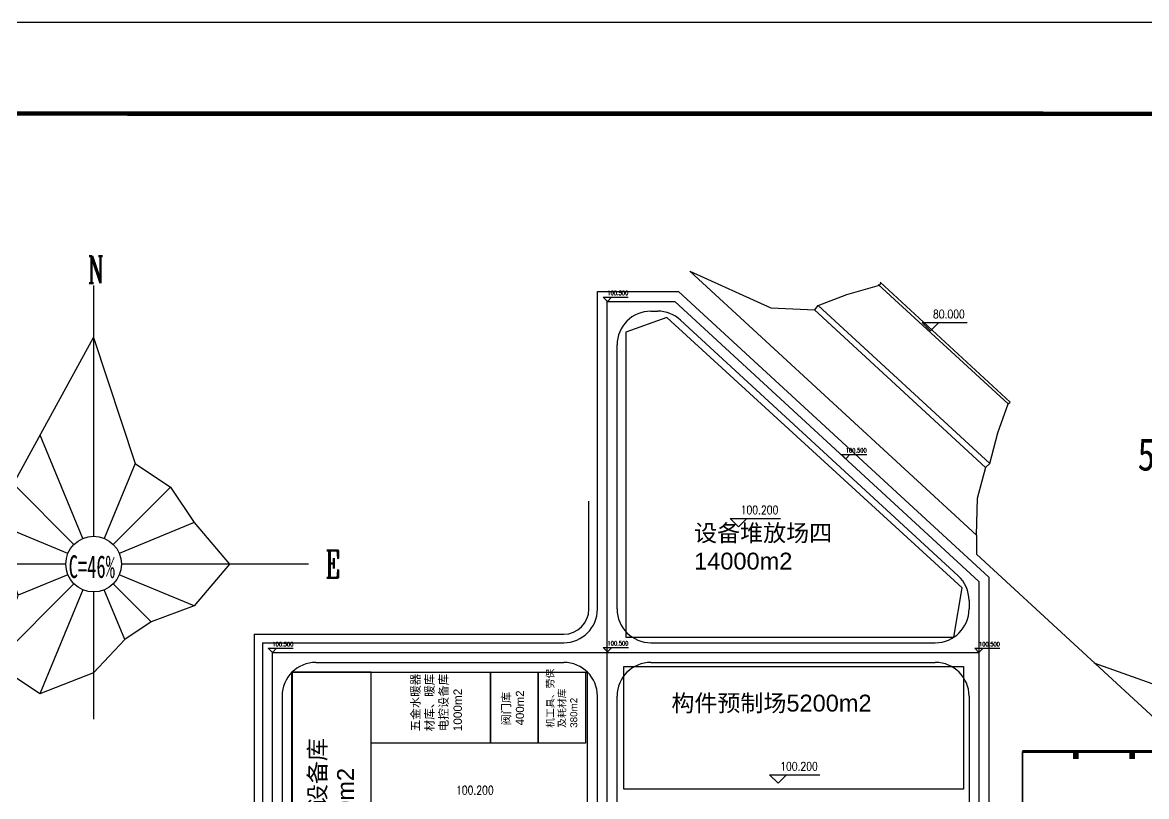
# Model space of a CAD drawing. Extents: x 532522 to 2902776, y -101917278 to 111238625.
# Drawn here: x 2901266.1 to 2901666, y 2549445.3 to 2549720.8 of the extents above; entities that cross this region are included whole.
import ezdxf
from ezdxf.enums import TextEntityAlignment as Align

# ---------------------------------------------------------------- set-up
doc = ezdxf.new("R2010")
doc.units = 0
doc.header["$LTSCALE"] = 1000
doc.header["$MEASUREMENT"] = 0
doc.linetypes.add('DASHDOT', pattern=[1, 0.5, -0.25, 0, -0.25])
doc.linetypes.add('DASHED2', pattern=[9.525, 6.35, -3.175])
for name, color, linetype in [('1', 7, 'CONTINUOUS'), ('8', 7, 'CONTINUOUS'), ('NEW字', 2, 'CONTINUOUS'), ('NEW道路', 4, 'CONTINUOUS'), ('PUB_DIM', 3, 'CONTINUOUS'), ('广东火电图框', 7, 'CONTINUOUS'), ('施工临建布置', 7, 'CONTINUOUS')]:
    doc.layers.add(name, color=color, linetype=linetype)
doc.styles.add('_COMPLEX', font='COMPLEX.shx', dxfattribs={"width": 0.6})
doc.styles.add('_GEDITXT', font='', dxfattribs={"width": 0.6})
doc.styles.add('_HZTCH', font='', dxfattribs={"width": 0.8})
doc.styles.add('DIM_FONT', font='SIMPLEX.shx', dxfattribs={"width": 0.8})
doc.styles.get("Standard").update_dxf_attribs({"font": '', "width": 1.1})
doc.styles.get('_GEDITXT').set_extended_font_data('SimSun')
doc.styles.get('_HZTCH').set_extended_font_data('SimSun')
doc.styles.get('Standard').set_extended_font_data('SimSun')

# ---------------------------------------------------------------- blocks, each defined once
blk = doc.blocks.new('A$C7DAA3783')
at = {"layer": '1', "color": 1, "linetype": 'Continuous'}
for radius in [9.9, 0.00000000616]:
    blk.add_circle((61.07, 55.25), radius, dxfattribs=at)
at = {"layer": 'NEW字', "color": 1}
for p, q in [((61.07, 154.44), (61.07, 65.15)), ((32.56, 83.76), (61.07, 135.89)), ((61.07, 135.89), (75.89, 91.01)), ((57.28, 64.4), (42.07, 101.14)), ((75.89, 91.01), (64.86, 64.4)), ((75.89, 91.01), (88.44, 82.62)), ((32.76, 66.98), (32.56, 83.76)), ((54.07, 62.25), (32.56, 83.76)), ((88.44, 82.62), (68.07, 62.25)), ((88.44, 82.62), (96.83, 70.06)), ((96.83, 70.06), (70.22, 59.04)), ((96.83, 70.06), (109.46, 55.25)), ((30.43, 55.25), (32.76, 66.98)), ((51.93, 59.04), (32.76, 66.98)), ((51.17, 55.25), (0, 55.25)), ((34.25, 44.14), (30.43, 55.25)), ((137.53, 55.25), (70.97, 55.25)), ((109.46, 55.25), (96.83, 40.44)), ((54.07, 48.25), (25.72, 19.9)), ((51.93, 51.46), (34.25, 44.14)), ((81.6, 34.72), (68.07, 48.25)), ((96.83, 40.44), (70.22, 51.46)), ((25.72, 19.9), (34.25, 44.14)), ((57.28, 46.11), (41.94, 9.06)), ((61.07, 45.35), (61.07, 0)), ((72.18, 28.43), (64.86, 46.11)), ((96.83, 40.44), (81.6, 34.72)), ((81.6, 34.72), (72.18, 28.43)), ((72.18, 28.43), (61.07, 16.54)), ((41.94, 9.06), (25.72, 19.9)), ((61.07, 16.54), (41.94, 9.06))]:
    blk.add_line(p, q, dxfattribs=at)
at = {"layer": 'NEW字', "color": 1, "width": 0.6}
for s, height, style, p in [('N', 9.68, '_COMPLEX', (59.04, 155.22)), ('E', 9.68, '_COMPLEX', (143.6, 50.41)), ('C=46%', 8.064, '_GEDITXT', (52.2, 50.32))]:
    blk.add_text(s, height=height, rotation=0, dxfattribs=dict(at, style=style)).set_placement(p)

msp = doc.modelspace()

# ---------------------------------------------------------------- linework, layer by layer
at = {"layer": '1', "color": 5, "linetype": 'Continuous'}
for p, q in [((2901503.51, 2549632.24), (2901605.48, 2549538.3)), ((2901503.59, 2549632.22), (2901532.32, 2549619.17, 95)), ((2901559.4, 2549624, 85), (2901570.96, 2549627.32)), ((2901570.58, 2549627.56, 81.42), (2901616.74, 2549585.04, 15.33)), ((2901570.96, 2549627.32), (2901571.56, 2549628.02)), ((2901571.25, 2549628.3, 81.42), (2901617.51, 2549585.69, 15.2)), ((2901549.15, 2549620.05), (2901559.4, 2549624, 85)), ((2901532.32, 2549619.17, 95), (2901548.01, 2549618.55)), ((2901547.88, 2549618.56, 92.58), (2901608.78, 2549562.45, 5.38)), ((2901548.01, 2549618.55), (2901549.15, 2549620.05)), ((2901549.19, 2549620.07, 92.64), (2901610.24, 2549563.83, 5.23)), ((2901613.15, 2549574.77), (2901616.74, 2549585.04, 15.33)), ((2901616.74, 2549585.04, 15.33), (2901617.51, 2549585.69, 15.2)), ((2901610.24, 2549563.83, 5.23), (2901613.15, 2549574.77)), ((2901605.94, 2549551.53), (2901608.79, 2549562.49)), ((2901608.79, 2549562.49), (2901610.24, 2549563.83, 5.23)), ((2901605.48, 2549538.3), (2901605.94, 2549551.53)), ((2901605.48, 2549538.3), (2901605.48, 2549531.51)), ((2901605.48, 2549531.51), (2901677.86, 2549464.83)), ((2901348.47, 2549503.03), (2901348.47, 2549336.7)), ((2901685.91, 2549478.9), (2901647.45, 2549492.77, 100))]:
    msp.add_line(p, q, dxfattribs=at)
at = {"layer": '1', "color": 1, "linetype": 'Continuous'}
for p, q in [((2901467.65, 2549512.03), (2901467.65, 2549550.46)), ((2901348.47, 2549503.03), (2901458.65, 2549503.03))]:
    msp.add_line(p, q, dxfattribs=at)
at = {"layer": '1', "color": 6, "linetype": 'Continuous', "flags": 128}
msp.add_lwpolyline([(2901600.46, 2549519.58), (2901495.34, 2549615.82), (2901480.76, 2549610.59), (2901480.76, 2549502), (2901597.48, 2549502), (2901600.46, 2549519.58)], close=True, dxfattribs=at)
at = {"layer": '1', "color": 6, "linetype": 'Continuous'}
for points in [[(2901480.05, 2549491.51), (2901600.92, 2549491.51), (2901600.92, 2549447.87), (2901480.05, 2549447.87)], [(2901361.99, 2549489.52), (2901361.99, 2549411.99), (2901390.11, 2549411.99), (2901390.11, 2549489.52)], [(2901390.11, 2549464.33), (2901390.11, 2549489.52), (2901432.67, 2549489.52), (2901432.67, 2549464.33)]]:
    msp.add_lwpolyline(points, close=True, dxfattribs=at)
at = {"layer": '1', "color": 1, "linetype": 'Continuous', "flags": 128}
for points, const_width in [([(2901801.88, 2549461.33), (2901621.88, 2549461.33)], 1), ([(2901640.87, 2549458.67), (2901640.87, 2549461.34)], 2), ([(2901660.87, 2549458.67), (2901660.87, 2549461.34)], 2), ([(2901621.88, 2549391.08), (2901621.88, 2549461.33)], 0.5)]:
    msp.add_lwpolyline(points, dxfattribs=dict(at, const_width=const_width))
at = {"layer": '1', "color": 1, "linetype": 'Continuous'}
msp.add_arc((2901458.65, 2549512.03), 9, 270, 0, dxfattribs=at)
at = {"layer": 'NEW道路', "color": 4, "linetype": 'DASHDOT', "ltscale": 10}
for p, q in [((2901470.65, 2549625.03), (2901499.52, 2549625.03)), ((2901474.15, 2549358.18), (2901474.15, 2549621.53)), ((2901474.15, 2549621.53), (2901498.15, 2549621.53)), ((2901489.65, 2549618.03), (2901492.1, 2549618.03)), ((2901498.15, 2549621.53), (2901606.37, 2549521.85)), ((2901606.37, 2549521.85), (2901606.37, 2549310.33)), ((2901354.97, 2549496.53), (2901606.37, 2549496.53)), ((2901354.97, 2549496.53), (2901354.97, 2549335.33))]:
    msp.add_line(p, q, dxfattribs=at)
at = {"layer": 'NEW道路', "color": 4}
for p, q in [((2901470.65, 2549512.03), (2901470.65, 2549625.03)), ((2901499.52, 2549625.03), (2901609.87, 2549523.38)), ((2901500.23, 2549614.86), (2901599, 2549523.88)), ((2901477.65, 2549512.03), (2901477.65, 2549606.03)), ((2901609.87, 2549523.38), (2901609.87, 2549403.08)), ((2901602.87, 2549515.05), (2901602.87, 2549512.03)), ((2901351.47, 2549500.03), (2901351.47, 2549338.93)), ((2901351.47, 2549500.03), (2901458.65, 2549500.03)), ((2901489.65, 2549500.03), (2901590.87, 2549500.03)), ((2901370.47, 2549493.03), (2901458.65, 2549493.03)), ((2901489.65, 2549493.03), (2901590.87, 2549493.03)), ((2901358.47, 2549481.03), (2901358.47, 2549389.5)), ((2901470.65, 2549389.5), (2901470.65, 2549481.03)), ((2901477.65, 2549363.22), (2901477.65, 2549481.03)), ((2901602.87, 2549481.03), (2901602.87, 2549325.83))]:
    msp.add_line(p, q, dxfattribs=at)
at = {"layer": 'NEW道路', "color": 4, "linetype": 'Continuous', "ltscale": 10}
msp.add_arc((2901489.65, 2549606.03), 12, 90, 180, dxfattribs=at)
at = {"layer": 'NEW道路', "color": 4, "linetype": 'Continuous'}
msp.add_arc((2901492.1, 2549606.03), 12, 47.3509, 90, dxfattribs=at)
at = {"layer": 'NEW道路', "color": 4}
for centre, start, end in [((2901590.87, 2549515.05), 360, 47.3509), ((2901458.65, 2549512.03), 270, 360), ((2901489.65, 2549512.03), 180, 270), ((2901590.87, 2549512.03), 270, 360), ((2901370.47, 2549481.03), 90, 180), ((2901458.65, 2549481.03), 360, 90), ((2901489.65, 2549481.03), 90, 180), ((2901590.87, 2549481.03), 360, 90)]:
    msp.add_arc(centre, 12, start, end, dxfattribs=at)
at = {"layer": 'PUB_DIM', "linetype": 'Continuous'}
for p, q in [((2901474.18, 2549621.53), (2901472.68, 2549623.03)), ((2901472.68, 2549623.03), (2901475.68, 2549623.03)), ((2901475.68, 2549623.03), (2901474.18, 2549621.53)), ((2901474.18, 2549623.03), (2901481.64, 2549623.03)), ((2901559.01, 2549565.51), (2901557.51, 2549567.01)), ((2901557.51, 2549567.01), (2901560.51, 2549567.01)), ((2901560.51, 2549567.01), (2901559.01, 2549565.51)), ((2901559.01, 2549567.01), (2901566.47, 2549567.01)), ((2901520.86, 2549541.29), (2901517.86, 2549544.29)), ((2901517.86, 2549544.29), (2901523.86, 2549544.29)), ((2901523.86, 2549544.29), (2901520.86, 2549541.29)), ((2901520.86, 2549544.29), (2901535.78, 2549544.29)), ((2901355.01, 2549496.53), (2901353.51, 2549498.03)), ((2901353.51, 2549498.03), (2901356.51, 2549498.03)), ((2901356.51, 2549498.03), (2901355.01, 2549496.53)), ((2901355.01, 2549498.03), (2901362.46, 2549498.03)), ((2901474.24, 2549496.8), (2901472.74, 2549498.3)), ((2901472.74, 2549498.3), (2901475.74, 2549498.3)), ((2901475.74, 2549498.3), (2901474.24, 2549496.8)), ((2901474.24, 2549498.3), (2901481.7, 2549498.3)), ((2901606.41, 2549496.53), (2901604.91, 2549498.03)), ((2901604.91, 2549498.03), (2901607.91, 2549498.03)), ((2901607.91, 2549498.03), (2901606.41, 2549496.53)), ((2901606.41, 2549498.03), (2901613.87, 2549498.03)), ((2901534.92, 2549450.01), (2901531.92, 2549453.01)), ((2901531.92, 2549453.01), (2901537.92, 2549453.01)), ((2901537.92, 2549453.01), (2901534.92, 2549450.01)), ((2901534.92, 2549453.01), (2901549.83, 2549453.01))]:
    msp.add_line(p, q, dxfattribs=at)
at = {"layer": 'PUB_DIM', "color": 1, "linetype": 'Continuous'}
for p, q in [((2901589.15, 2549610.99), (2901586.15, 2549613.99)), ((2901586.15, 2549613.99), (2901592.15, 2549613.99)), ((2901592.15, 2549613.99), (2901589.15, 2549610.99)), ((2901589.15, 2549613.99), (2901602.24, 2549613.99))]:
    msp.add_line(p, q, dxfattribs=at)
at = {"layer": '广东火电图框', "color": 7}
msp.add_lwpolyline([(2900824.72, 2548341.66), (2902776.45, 2548341.66), (2902776.45, 2549720.79), (2900824.72, 2549720.79)], close=True, dxfattribs=at)
at = {"layer": '广东火电图框', "color": 7, "const_width": 1.64}
msp.add_lwpolyline([(2900906.85, 2548374.48), (2902743.2, 2548373.93), (2902743.59, 2549687.95), (2900907.25, 2549688.5)], close=True, dxfattribs=at)
at = {"layer": '施工临建布置', "color": 6, "linetype": 'Continuous'}
for points in [[(2901361.96, 2549489.49), (2901466.99, 2549489.49), (2901466.99, 2549380.87), (2901361.96, 2549380.87)], [(2901432.67, 2549489.52), (2901449.57, 2549489.52), (2901449.57, 2549464.33), (2901432.67, 2549464.33)], [(2901449.57, 2549489.52), (2901466.47, 2549489.52), (2901466.47, 2549464.33), (2901449.57, 2549464.33)]]:
    msp.add_lwpolyline(points, close=True, dxfattribs=at)

# ---------------------------------------------------------------- block references
at = {"layer": '1', "color": 1, "linetype": 'Continuous'}
msp.add_blockref('A$C7DAA3783', (2901230.33, 2549472.76), dxfattribs=at)

# ---------------------------------------------------------------- texts
at = {"layer": '8', "color": 1, "linetype": 'Continuous', "style": '_HZTCH', "width": 0.8}
msp.add_text('500KV', height=11.52, rotation=0.1, dxfattribs=at).set_placement((2901662.86, 2549561.29))
at = {"layer": 'PUB_DIM', "linetype": 'Continuous', "style": 'DIM_FONT', "width": 0.8}
for s, height, p in [('100.500', 1.5, (2901477.91, 2549624.53)), ('100.500', 1.5, (2901562.74, 2549568.51)), ('100.200', 3, (2901528.32, 2549547.29)), ('100.500', 1.5, (2901358.74, 2549499.53)), ('100.500', 1.5, (2901477.97, 2549499.8)), ('100.500', 1.5, (2901610.14, 2549499.53)), ('100.200', 3, (2901542.37, 2549456.01)), ('100.200', 3, (2901427.04, 2549447.53))]:
    msp.add_text(s, height=height, dxfattribs=at).set_placement(p, align=Align.MIDDLE)
at = {"layer": 'PUB_DIM', "color": 1, "linetype": 'Continuous', "style": 'DIM_FONT', "width": 0.8}
msp.add_text('80.000', height=3, dxfattribs=at).set_placement((2901595.7, 2549616.99), align=Align.MIDDLE)
at = {"layer": '施工临建布置', "color": 6, "linetype": 'DASHED2', "char_height": 6, "attachment_point": 1}
for s, insert, width in [('{\\fKaiTi_GB2312|b0|i0|c134|p49;设备堆放场四\\fArial|b0|i0|c0|p32;14000m2}', (2901505.06, 2549542.08, 0.17), 57.5743), ('{\\fKaiTi_GB2312|b0|i0|c134|p49;构件预制场\\fArial|b0|i0|c0|p32;5200m2}', (2901496.98, 2549481.54), 102.0699)]:
    msp.add_mtext(s, dxfattribs=dict(at, insert=insert, width=width))
at = {"layer": '施工临建布置', "color": 6, "linetype": 'DASHED2', "attachment_point": 7, "rotation": 90}
for s, insert, char_height, width in [('{\\fKaiTi_GB2312|b0|i0|c134|p49;机工具、劳保及耗材库\\fArial|b0|i0|c0|p34;380m2}', (2901463.51, 2549469.74), 2.5, 21.5302), ('{\\fKaiTi_GB2312|b0|i0|c134|p49;五金水暖器材库、暖库电控设备库\\fArial|b0|i0|c0|p34;1000m2}', (2901422.48, 2549468.51), 3, 21.3935), ('{\\fKaiTi_GB2312|b0|i0|c134|p49;\\H1.167x;阀门库\\fArial|b0|i0|c0|p34;400m2}', (2901444.58, 2549470.59), 2.5, 16.5263), ('{\\fKaiTi_GB2312|b0|i0|c134|p49;热机设备库\\fArial|b0|i0|c0|p34;2100m2}', (2901384.11, 2549425.16), 6, 54.0335)]:
    msp.add_mtext(s, dxfattribs=dict(at, insert=insert, char_height=char_height, width=width))

doc.saveas('drawing.dxf')
